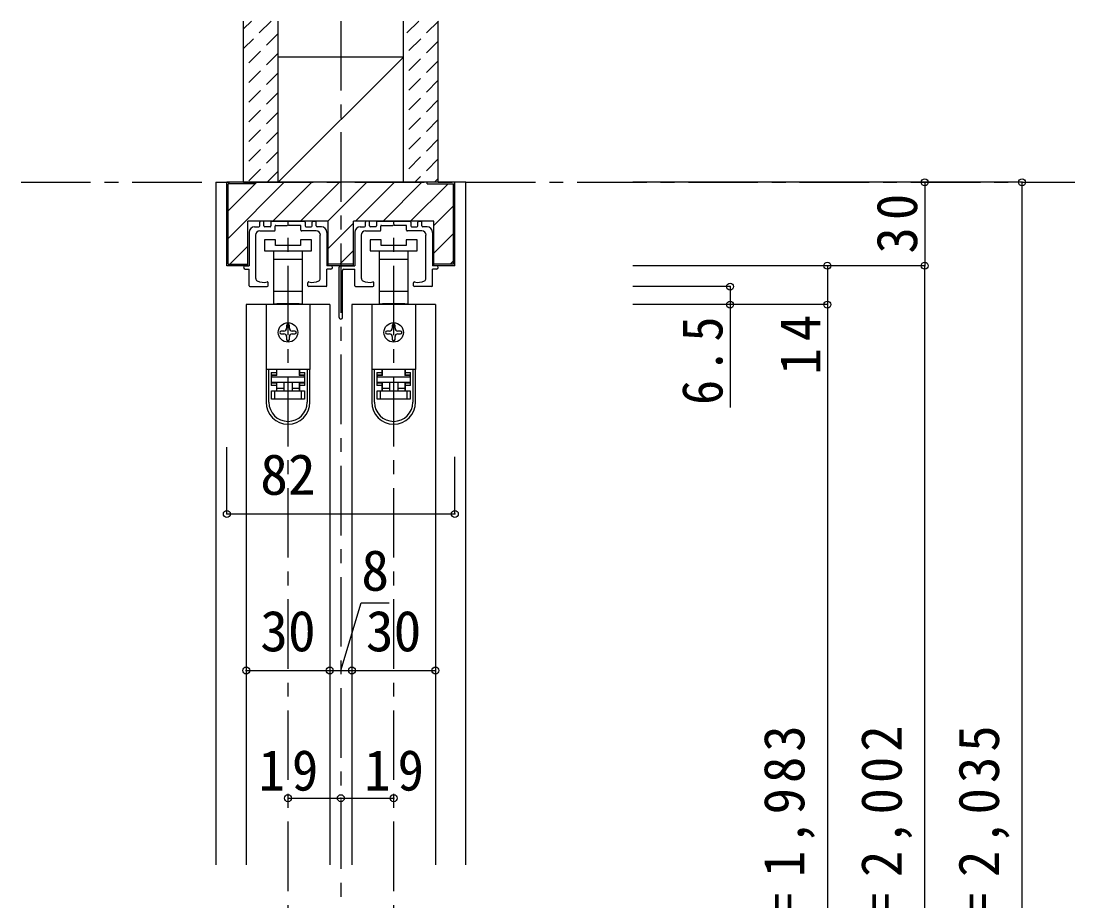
# Model space of a CAD drawing. Units: millimetres, scale not verified. Extents: x -973 to 977, y -718 to 696.
# Drawn here: x 175 to 554, y -319 to -2.5 of the extents above; entities that cross this region are included whole.
import ezdxf
from ezdxf.enums import TextEntityAlignment as Align

# ---------------------------------------------------------------- set-up
doc = ezdxf.new("R2010")
doc.units = ezdxf.units.MM
doc.header["$LTSCALE"] = 5
doc.header["$PDMODE"] = 32
doc.header["$PDSIZE"] = 2.5
doc.linetypes.add('CHAIN1', pattern=[8, 5, -1, 1, -1])
doc.linetypes.add('DASHED1', pattern=[1.8, 1.2, -0.6])
for name, color, linetype in [('0-1_通り芯', 4, 'CHAIN1'), ('0-2_柱', 3, 'Continuous'), ('0-3_仕上げ', 2, 'Continuous'), ('0-4_枠', 3, 'Continuous'), ('0-6_扉', 6, 'Continuous'), ('0-7_金物', 7, 'Continuous'), ('0-A_文字', 7, 'Continuous'), ('0-B_寸法', 7, 'Continuous'), ('0-C_ハッチ', 4, 'DASHED1')]:
    doc.layers.add(name, color=color, linetype=linetype)
doc.styles.add('ＭＳ ゴシック', font='')
doc.styles.get('ＭＳ ゴシック').set_extended_font_data('MS Gothic')

# ---------------------------------------------------------------- blocks, each defined once
blk = doc.blocks.new('下荷重(戸車)')
at = {"layer": '0-7_金物'}
for p, q in [((8.5, 37.107), (4.5, 37.107)), ((5.25, 30.107), (5.25, 33.107)), ((-5.25, 30.107), (0, 30.107)), ((0, 30.107), (5.25, 30.107)), ((5.25, 18.507), (5.25, 30.107)), ((0, 18.507), (-5.25, 18.507)), ((-5.25, 18.507), (-5.25, 14.107)), ((5.25, 18.507), (0, 18.507)), ((5.25, 14.107), (5.25, 18.507)), ((7.9, 13.807), (-7.9, 13.807)), ((-7.9, 13.807), (-7.9, -9.493)), ((-5.25, 14.107), (-4, 14.107)), ((-4, 14.107), (-4, 13.807)), ((4, 14.107), (-4, 14.107)), ((4, 14.107), (5.25, 14.107)), ((4, 13.807), (4, 14.107)), ((7.9, 13.807), (7.9, -9.493)), ((-1.5, 4.307), (-2.5, 4.307)), ((-0.5, 6.307), (-0.5, 5.307)), ((0.5, 5.307), (0.5, 6.307)), ((2.5, 4.307), (1.5, 4.307)), ((-2.5, 3.307), (-1.5, 3.307)), ((-0.5, 2.307), (-0.5, 1.307)), ((0.5, 1.307), (0.5, 2.307)), ((1.5, 3.307), (2.5, 3.307)), ((7.9, -9.493), (-7.9, -9.493)), ((-7.9, -9.493), (-7.9, -9.593)), ((-6.9, -9.593), (-7.9, -9.593)), ((-7.9, -9.593), (-7.9, -21.293)), ((-4.2, -9.593), (-6.9, -9.593)), ((-6.9, -21.293), (-6.9, -9.593)), ((-6.1, -10.593), (-6.1, -15.293)), ((-6.1, -10.593), (-4.2, -10.593)), ((-4.9, -9.593), (-4.9, -9.493)), ((-4.2, -9.593), (-4.2, -10.593)), ((-4, -11.693), (-4, -9.493)), ((4, -9.493), (4, -11.693)), ((6.9, -9.593), (4.2, -9.593)), ((4.2, -10.593), (4.2, -9.593)), ((4.2, -11.593), (4.2, -10.593)), ((4.2, -10.593), (6.1, -10.593)), ((4.9, -9.493), (4.9, -9.593)), ((6.1, -15.293), (6.1, -10.593)), ((6.9, -9.593), (6.9, -21.293)), ((7.9, -9.593), (6.9, -9.593)), ((7.9, -9.493), (7.9, -9.593)), ((7.9, -21.293), (7.9, -9.593)), ((-6.1, -14.293), (-4.2, -14.293)), ((-5.9, -11.693), (-5.9, -12.193)), ((-4, -11.693), (-5.9, -11.693)), ((-5.9, -12.193), (5.9, -12.193)), ((-5.9, -14.193), (-5.9, -12.193)), ((5.9, -14.193), (-5.9, -14.193)), ((-4.2, -14.293), (-4.2, -15.293)), ((-4, -16.193), (-4, -14.193)), ((-1.5, -14.193), (-1.5, -17.193)), ((1.5, -14.193), (1.5, -17.193)), ((5.9, -11.693), (4, -11.693)), ((6.1, -11.593), (4.2, -11.593)), ((5.9, -12.193), (5.9, -11.693)), ((5.9, -12.193), (5.9, -14.193)), ((-4.2, -15.293), (-6.1, -15.293)), ((-5.9, -17.193), (-4.9, -17.193)), ((-4.9, -17.193), (4.9, -17.193)), ((-4.9, -17.193), (-4.9, -20.193)), ((-4.2, -15.293), (-4.2, -17.193)), ((1.5, -16.193), (4, -16.193)), ((6.1, -15.293), (4.2, -15.293)), ((4.2, -17.193), (4.2, -15.293)), ((4.9, -17.193), (5.9, -17.193)), ((5.9, -17.193), (5.9, -20.193)), ((4.9, -20.193), (-4.9, -20.193))]:
    blk.add_line(p, q, dxfattribs=at)
for points in [[(-8.5, 33.107), (0, 33.107), (8.5, 33.107), (8.5, 37.107)], [(4.5, 37.107), (4.5, 35.107), (-4.5, 35.107), (-4.5, 37.107), (-8.5, 37.107), (-8.5, 33.107)], [(-5.25, 33.107), (-5.25, 30.107), (-5.25, 18.507)], [(-4.2, -10.593), (-4.2, -11.593), (-6.1, -11.593)], [(4, -14.193), (4, -16.193), (4, -17.193)], [(4.2, -15.293), (4.2, -14.293), (6.1, -14.293)], [(-4.9, -20.193), (-5.9, -20.193), (-5.9, -17.193)], [(-4, -17.193), (-4, -16.193), (-1.5, -16.193)], [(5.9, -20.193), (4.9, -20.193), (4.9, -17.193)]]:
    blk.add_lwpolyline(points, dxfattribs=at)
blk.add_circle((0, 3.807), 3.5, dxfattribs=at)
for centre, radius, start, end in [((-2.5, 3.807), 0.5, 90, 180), ((-2.5, 3.807), 0.5, 180, 270), ((-1.5, 5.307), 1, 270, 0), ((0, 6.307), 0.5, 90, 180), ((0, 6.307), 0.5, 0, 90), ((1.5, 5.307), 1, 180, 270), ((2.5, 3.807), 0.5, 0, 90), ((2.5, 3.807), 0.5, 270, 0), ((-1.5, 2.307), 1, 0, 90), ((0, 1.307), 0.5, 180, 270), ((0, 1.307), 0.5, 270, 0), ((1.5, 2.307), 1, 90, 180), ((0, -21.293), 7.9, 180, 0), ((0, -21.293), 6.9, 180, 0)]:
    blk.add_arc(centre, radius, start, end, dxfattribs=at)
blk = doc.blocks.new('03')
at = {"layer": '0-B_寸法'}
for p, q in [((-9.229, 7.776), (-9.229, 9.176)), ((-8.029, 9.476), (-8.929, 9.476)), ((-7.729, 7.776), (-7.729, 9.176)), ((-5.229, 9.176), (-5.229, 7.776)), ((-4.929, 9.476), (6.771, 9.476)), ((-3.729, 6.276), (-3.729, 7.676)), ((-3.429, 7.976), (0.621, 7.976)), ((0.921, 8.276), (0.621, 7.976)), ((0.921, 8.276), (1.221, 7.976)), ((5.271, 7.976), (1.221, 7.976)), ((5.571, 6.276), (5.571, 7.676)), ((7.071, 9.176), (7.071, 7.776)), ((9.571, 7.776), (9.571, 9.176)), ((9.871, 9.476), (10.771, 9.476)), ((11.071, 7.776), (11.071, 9.176)), ((-13.079, 5.476), (-13.079, -6.524)), ((-11.079, 7.476), (-9.529, 7.476)), ((-10.679, -11.096), (-10.679, 4.476)), ((-9.229, 5.976), (-4.029, 5.976)), ((-5.529, 7.476), (-7.429, 7.476)), ((11.071, 5.976), (5.871, 5.976)), ((7.371, 7.476), (9.271, 7.476)), ((12.921, 7.476), (11.371, 7.476)), ((12.521, -11.096), (12.521, 4.476)), ((14.921, 5.476), (14.921, -6.524)), ((-18.679, -25.124), (-18.679, -7.024)), ((-18.179, -6.524), (-13.079, -6.524)), ((16.321, -6.524), (14.921, -6.524)), ((-17.479, -25.124), (-17.479, -8.224)), ((-16.979, -7.724), (-13.079, -7.724)), ((-13.079, -13.724), (-13.079, -7.724)), ((16.321, -7.724), (14.921, -7.724)), ((14.921, -13.724), (14.921, -7.724)), ((-12.779, -14.024), (-6.529, -14.024)), ((-6.229, -13.724), (-6.229, -12.649)), ((8.071, -13.724), (8.071, -12.649)), ((14.621, -14.024), (8.371, -14.024))]:
    blk.add_line(p, q, dxfattribs=at)
for centre, radius, start, end in [((-9.529, 7.776), 0.3, 270, 0), ((-8.929, 9.176), 0.3, 90, 180), ((-8.029, 9.176), 0.3, 0, 90), ((-7.429, 7.776), 0.3, 180, 270), ((-5.529, 7.776), 0.3, 270, 0), ((-4.929, 9.176), 0.3, 90, 180), ((-3.429, 7.676), 0.3, 90, 180), ((5.271, 7.676), 0.3, 0, 90), ((6.771, 9.176), 0.3, 0, 90), ((7.371, 7.776), 0.3, 180, 270), ((9.271, 7.776), 0.3, 270, 0), ((9.871, 9.176), 0.3, 90, 180), ((10.771, 9.176), 0.3, 0, 90), ((11.371, 7.776), 0.3, 180, 270), ((-11.079, 5.476), 2, 90, 180), ((-9.229, 4.476), 1.5, 90, 180), ((-4.029, 6.276), 0.3, 270, 0), ((5.871, 6.276), 0.3, 180, 270), ((11.071, 4.476), 1.5, 0, 90), ((12.921, 5.476), 2, 0, 90), ((-18.179, -7.024), 0.5, 90, 180), ((16.321, -7.124), 0.6, 0, 90), ((16.321, -7.124), 0.6, 270, 0), ((-16.979, -8.224), 0.5, 90, 180), ((-9.679, -11.096), 1, 180, 243.25632), ((11.521, -11.096), 1, 296.74368, 0), ((-12.779, -13.724), 0.3, 180, 270), ((-7.879, -7.524), 5, 243.25632, 284.75682), ((-6.529, -12.649), 0.3, 0, 104.75682), ((-6.529, -13.724), 0.3, 270, 0), ((8.371, -12.649), 0.3, 75.24318, 180), ((8.371, -13.724), 0.3, 180, 270), ((9.721, -7.524), 5, 255.24318, 296.74368), ((14.621, -13.724), 0.3, 270, 0), ((-18.079, -25.124), 0.6, 180, 0)]:
    blk.add_arc(centre, radius, start, end, dxfattribs=at)
blk = doc.blocks.new('02')
at = {"layer": '0-B_寸法'}
for p, q in [((-10.15, 6.923), (-10.15, 8.323)), ((-8.95, 8.623), (-9.85, 8.623)), ((-8.65, 6.923), (-8.65, 8.323)), ((-6.15, 8.323), (-6.15, 6.923)), ((-5.85, 8.623), (5.85, 8.623)), ((6.15, 8.323), (6.15, 6.923)), ((8.65, 6.923), (8.65, 8.323)), ((8.95, 8.623), (9.85, 8.623)), ((10.15, 6.923), (10.15, 8.323)), ((-14, 4.623), (-14, -7.377)), ((-12, 6.623), (-10.45, 6.623)), ((-10.15, 5.123), (-4.95, 5.123)), ((-6.45, 6.623), (-8.35, 6.623)), ((-4.65, 5.423), (-4.65, 6.823)), ((-4.35, 7.123), (-0.3, 7.123)), ((0, 7.423), (-0.3, 7.123)), ((0, 7.423), (0.3, 7.123)), ((4.35, 7.123), (0.3, 7.123)), ((4.65, 5.423), (4.65, 6.823)), ((10.15, 5.123), (4.95, 5.123)), ((6.45, 6.623), (8.35, 6.623)), ((12, 6.623), (10.45, 6.623)), ((14, 4.623), (14, -7.377)), ((-11.6, -11.949), (-11.6, 3.623)), ((11.6, -11.949), (11.6, 3.623)), ((-15.4, -7.377), (-14, -7.377)), ((15.4, -7.377), (14, -7.377)), ((-15.4, -8.577), (-14, -8.577)), ((-14, -14.577), (-14, -8.577)), ((15.4, -8.577), (14, -8.577)), ((14, -14.577), (14, -8.577)), ((-13.7, -14.877), (-7.45, -14.877)), ((-7.15, -14.577), (-7.15, -13.502)), ((7.15, -14.577), (7.15, -13.502)), ((13.7, -14.877), (7.45, -14.877))]:
    blk.add_line(p, q, dxfattribs=at)
for centre, radius, start, end in [((-9.85, 8.323), 0.3, 90, 180), ((-8.95, 8.323), 0.3, 0, 90), ((-5.85, 8.323), 0.3, 90, 180), ((5.85, 8.323), 0.3, 0, 90), ((8.95, 8.323), 0.3, 90, 180), ((9.85, 8.323), 0.3, 0, 90), ((-12, 4.623), 2, 90, 180), ((-10.15, 3.623), 1.5, 90, 180), ((-10.45, 6.923), 0.3, 270, 0), ((-8.35, 6.923), 0.3, 180, 270), ((-6.45, 6.923), 0.3, 270, 0), ((-4.95, 5.423), 0.3, 270, 0), ((-4.35, 6.823), 0.3, 90, 180), ((4.35, 6.823), 0.3, 0, 90), ((4.95, 5.423), 0.3, 180, 270), ((6.45, 6.923), 0.3, 180, 270), ((8.35, 6.923), 0.3, 270, 0), ((10.45, 6.923), 0.3, 180, 270), ((10.15, 3.623), 1.5, 0, 90), ((12, 4.623), 2, 0, 90), ((-15.4, -7.977), 0.6, 90, 180), ((15.4, -7.977), 0.6, 0, 90), ((-15.4, -7.977), 0.6, 180, 270), ((15.4, -7.977), 0.6, 270, 0), ((-13.7, -14.577), 0.3, 180, 270), ((-10.6, -11.949), 1, 180, 243.25632), ((-8.8, -8.377), 5, 243.25632, 284.75682), ((-7.45, -13.502), 0.3, 0, 104.75682), ((-7.45, -14.577), 0.3, 270, 0), ((7.45, -13.502), 0.3, 75.24318, 180), ((7.45, -14.577), 0.3, 180, 270), ((8.8, -8.377), 5, 255.24318, 296.74368), ((10.6, -11.949), 1, 296.74368, 0), ((13.7, -14.577), 0.3, 270, 0)]:
    blk.add_arc(centre, radius, start, end, dxfattribs=at)

msp = doc.modelspace()

# ---------------------------------------------------------------- linework, layer by layer
at = {"layer": '0-1_通り芯'}
for p, q in [((289.986, -2.5), (289.986, -577.5)), ((174.986, -60.5), (553.986, -60.5)), ((270.986, -555.5), (270.986, -74.5)), ((308.986, -555.5), (308.986, -74.5))]:
    msp.add_line(p, q, dxfattribs=at)
at = {"layer": '0-2_柱'}
for p, q in [((312.486, -15.5), (267.486, -15.5)), ((312.486, -60.5), (267.486, -60.5))]:
    msp.add_line(p, q, dxfattribs=at)
at = {"layer": '0-2_柱', "color": 7}
msp.add_line((312.486, -15.5), (267.486, -60.5), dxfattribs=at)
at = {"layer": '0-3_仕上げ'}
for p, q in [((254.986, -60.5), (254.986, -2.5)), ((267.486, -60.5), (267.486, -2.5)), ((312.486, -60.5), (312.486, -2.5)), ((324.986, -60.5), (324.986, -2.5))]:
    msp.add_line(p, q, dxfattribs=at)
at = {"layer": '0-4_枠', "color": 4}
for p, q in [((244.986, -60.5), (248.986, -60.5)), ((244.986, -60.5), (244.986, -306)), ((334.986, -60.5), (330.986, -60.5)), ((334.986, -306), (334.986, -60.5))]:
    msp.add_line(p, q, dxfattribs=at)
at = {"layer": '0-4_枠'}
for p, q in [((248.986, -90.5), (248.986, -60.5)), ((330.986, -60.5), (248.986, -60.5)), ((258.986, -61), (258.986, -60.5)), ((320.986, -61), (320.986, -60.5)), ((330.986, -90.5), (330.986, -60.5)), ((249.486, -90), (249.486, -61)), ((258.986, -61), (249.486, -61)), ((320.986, -61), (330.486, -61)), ((330.486, -90), (330.486, -61)), ((256.586, -90.5), (256.586, -74.5)), ((285.386, -74.5), (256.586, -74.5)), ((285.386, -90.5), (285.386, -74.5)), ((294.586, -90.5), (294.586, -74.5)), ((323.386, -74.5), (294.586, -74.5)), ((323.386, -90.5), (323.386, -74.5)), ((256.586, -90.5), (248.986, -90.5)), ((249.486, -90), (256.586, -90)), ((294.586, -90), (285.386, -90)), ((294.586, -90.5), (285.386, -90.5)), ((330.486, -90), (323.386, -90)), ((330.986, -90.5), (323.386, -90.5))]:
    msp.add_line(p, q, dxfattribs=at)
at = {"layer": '0-6_扉'}
for p, q in [((285.986, -104.5), (255.986, -104.5)), ((255.986, -104.5), (255.986, -306)), ((285.986, -104.5), (285.986, -306)), ((323.986, -104.5), (293.986, -104.5)), ((293.986, -104.5), (293.986, -306)), ((323.986, -104.5), (323.986, -306))]:
    msp.add_line(p, q, dxfattribs=at)
at = {"layer": '0-7_金物', "color": 6}
msp.add_line((323.986, -104.5), (293.986, -104.5), dxfattribs=at)
at = {"layer": '0-B_寸法', "color": 4}
for p, q in [((534.986, -60.5), (394.986, -60.5)), ((499.986, -60.5), (499.986, -90.5)), ((534.986, -555.5), (534.986, -60.5)), ((499.986, -90.5), (394.986, -90.5)), ((464.986, -90.5), (464.986, -104.5)), ((499.986, -552.5), (499.986, -90.5)), ((429.986, -98), (394.986, -98)), ((429.986, -98), (429.986, -141.494)), ((464.986, -104.5), (394.986, -104.5)), ((464.986, -104.5), (464.986, -547.5)), ((248.986, -179.804), (248.986, -155.746)), ((330.986, -179.804), (330.986, -159.246)), ((248.986, -179.804), (330.986, -179.804)), ((255.986, -236.124), (323.986, -236.124)), ((270.986, -282.06), (289.986, -282.06)), ((289.986, -282.06), (308.986, -282.06))]:
    msp.add_line(p, q, dxfattribs=at)
msp.add_lwpolyline([(289.986, -236.124), (297.354, -211.817), (307.358, -211.817)], dxfattribs=at)
at = {"layer": '0-B_寸法'}
for p in [(499.986, -60.5), (534.986, -60.5), (464.986, -90.5), (499.986, -90.5), (429.986, -98), (429.986, -104.5), (464.986, -104.5), (248.986, -179.804), (330.986, -179.804), (255.986, -236.124), (285.986, -236.124), (293.986, -236.124), (323.986, -236.124), (270.986, -282.06), (289.986, -282.06), (308.986, -282.06)]:
    msp.add_point(p, dxfattribs=at)
at = {"layer": '0-C_ハッチ'}
for p, q in [((257.812, -2.5), (254.986, -5.326)), ((264.883, -2.5), (254.986, -12.397)), ((318.02, -2.5), (312.486, -8.034)), ((325.091, -2.5), (312.486, -15.105)), ((267.486, -6.968), (254.986, -19.468)), ((324.986, -9.676), (312.486, -22.176)), ((267.486, -14.039), (254.986, -26.539)), ((324.986, -16.747), (312.486, -29.247)), ((267.486, -21.11), (254.986, -33.61)), ((324.986, -23.818), (312.486, -36.318)), ((267.486, -28.181), (254.986, -40.681)), ((324.986, -30.889), (312.486, -43.389)), ((267.486, -35.252), (254.986, -47.752)), ((324.986, -37.96), (312.486, -50.46)), ((267.486, -42.323), (254.986, -54.823)), ((324.986, -45.031), (312.486, -57.531)), ((267.486, -49.394), (256.38, -60.5)), ((324.986, -52.102), (316.589, -60.5)), ((267.486, -56.465), (263.451, -60.5)), ((324.986, -59.173), (323.66, -60.5))]:
    msp.add_line(p, q, dxfattribs=at)
at = {"layer": '0-C_ハッチ', "linetype": 'Continuous'}
for p, q in [((249.486, -70.771), (259.757, -60.5)), ((249.486, -80.671), (269.657, -60.5)), ((265.556, -74.5), (279.556, -60.5)), ((275.456, -74.5), (289.456, -60.5)), ((285.355, -74.5), (299.355, -60.5)), ((295.255, -74.5), (309.255, -60.5)), ((305.154, -74.5), (319.154, -60.5)), ((315.054, -74.5), (328.554, -61)), ((323.386, -76.067), (330.486, -68.967)), ((285.386, -84.369), (294.586, -75.169)), ((323.386, -85.967), (330.486, -78.867)), ((256.586, -83.47), (250.056, -90)), ((289.654, -90), (294.586, -85.068)), ((330.486, -88.766), (329.252, -90))]:
    msp.add_line(p, q, dxfattribs=at)

# ---------------------------------------------------------------- block references
at = {"layer": '0-7_金物'}
for name, p in [('02', (270.986, -83.123)), ('03', (308.065, -83.976)), ('下荷重(戸車)', (270.986, -118.307)), ('下荷重(戸車)', (308.986, -118.307))]:
    msp.add_blockref(name, p, dxfattribs=at)

# ---------------------------------------------------------------- texts
at = {"layer": '0-A_文字', "char_height": 14.66, "attachment_point": 7, "rotation": 90, "style": 'ＭＳ ゴシック'}
for s, insert in [('\\T1.19;\\W0.95;ＤＨ＝1,983', (460.476, -378.25)), ('\\T1.19;\\W0.95;枠内＝2,002', (495.476, -378.25)), ('\\T1.19;\\W0.95;枠外＝2,035', (530.476, -378.25))]:
    msp.add_mtext(s, dxfattribs=dict(at, insert=insert))
at = {"layer": '0-B_寸法', "style": 'ＭＳ ゴシック'}
for s, p in [('82', (260.986, -177.304)), ('8', (297.356, -211.817)), ('30', (260.986, -233.624)), ('30', (298.986, -233.624))]:
    msp.add_text(s, height=14.66, dxfattribs=at).set_placement(p, align=Align.BOTTOM_LEFT)
at = {"layer": '0-B_寸法', "char_height": 14.66, "attachment_point": 7, "rotation": 90, "style": 'ＭＳ ゴシック'}
for s, insert in [('\\T1.27;\\W0.95;30', (497.486, -86.125)), ('\\T1.27;\\W0.9;6.5', (427.486, -140.562)), ('\\T1.27;\\W0.95;14', (462.486, -129.677))]:
    msp.add_mtext(s, dxfattribs=dict(at, insert=insert))
at = {"layer": '0-B_寸法', "char_height": 14.66, "attachment_point": 7, "style": 'ＭＳ ゴシック'}
for insert in [(260.361, -279.56), (298.361, -279.56)]:
    msp.add_mtext('\\T1.27;\\W0.95;19', dxfattribs=dict(at, insert=insert))

doc.saveas('drawing.dxf')
